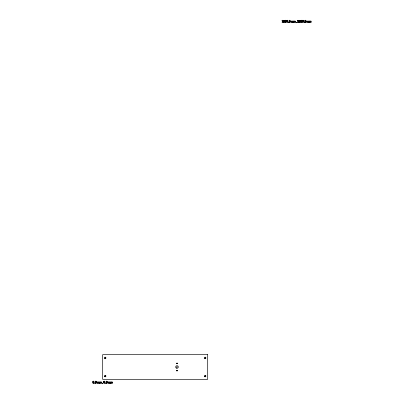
<?xml version="1.0" encoding="UTF-8"?>
<svg xmlns="http://www.w3.org/2000/svg" width="404" height="404" viewBox="0 0 404 404"><rect width="100%" height="100%" fill="white"/><g stroke="black" fill="none" stroke-linecap="round" stroke-linejoin="round"><path stroke-width="0.61" d="M105.186 358.227C106.025 357.01 104.227 358.409 105.186 357.904M105.186 376.412C106.025 375.19 104.227 376.589 105.186 376.089M176.992 363.681C177.831 362.464 176.038 363.863 176.992 363.358M205.166 358.227C206.005 357.01 204.207 358.409 205.166 357.904M176.992 367.317C177.831 366.1 176.038 367.499 176.992 366.994M176.992 370.958C177.831 369.736 176.038 371.135 176.992 370.635M205.166 376.412C206.005 375.19 204.207 376.589 205.166 376.089M308.873 22.412L308.883 21.079L311.085 21.124C311.792 22.77 310.297 22.907 310.838 21.215L310.252 21.281L310.494 22.412L309.757 22.412L309.959 21.24L309.378 21.276C310.408 23.048 307.282 22.967 308.287 21.215L307.702 21.281L307.939 22.412L307.202 22.412L307.409 21.24L306.823 21.276C307.212 24.391 305.727 20.422 306.808 21.165L308.53 21.124L308.813 22.412M293.092 22.412L293.097 21.079L295.304 21.124C296.011 22.77 294.516 22.907 295.056 21.215L294.471 21.281L294.713 22.412L293.976 22.412L294.178 21.24L293.597 21.276C294.627 23.048 291.501 22.967 292.501 21.215L291.915 21.281L292.158 22.412L291.42 22.412L291.622 21.24L291.042 21.276C291.43 24.391 289.946 20.422 291.026 21.165L292.749 21.124L293.031 22.412M110.171 383.33L110.176 381.997L112.383 382.043C113.09 383.689 111.595 383.825 112.135 382.134L111.549 382.199L111.792 383.33L111.055 383.33L111.257 382.159L110.671 382.194C111.706 383.967 108.58 383.886 109.58 382.134L108.994 382.199L109.237 383.33L108.499 383.33L108.701 382.159L108.12 382.194C108.509 385.315 107.01 381.315 108.105 382.088L109.827 382.043L110.11 383.33M99.313 383.33L99.323 381.997L101.525 382.043C102.232 383.689 100.737 383.825 101.278 382.134L100.692 382.199L100.934 383.33L100.197 383.33L100.399 382.159L99.818 382.194C100.849 383.967 97.723 383.886 98.722 382.134L98.142 382.199L98.379 383.33L97.642 383.33L97.844 382.159L97.263 382.194C97.652 385.315 96.157 381.315 97.248 382.088L98.97 382.043L99.253 383.33M176.593 363.302C177.265 364.777 177.659 362.08 176.593 363.302M176.593 370.569C177.255 372.049 177.669 369.357 176.593 370.569M93.001 381.659L93.006 382.866L93.39 383.275L93.713 383.012L93.748 381.644L93.374 381.209L93.001 381.659M95.465 381.659L95.465 382.866L95.849 383.275L96.177 383.012L96.213 381.644L95.839 381.209L95.465 381.659M103.858 381.659L103.858 382.866L104.242 383.275L104.57 383.012L104.606 381.644L104.232 381.209L103.858 381.659M106.323 381.659L106.323 382.866L106.707 383.275L107.03 383.012L107.065 381.644L106.696 381.209L106.323 381.659M285.138 20.74L285.138 21.947L285.522 22.351L285.845 22.094L285.881 20.725L285.512 20.291L285.138 20.74M286.779 20.74L286.779 21.947L287.168 22.351L287.491 22.094L287.527 20.725L287.153 20.291L286.779 20.74M289.244 20.74L289.244 21.947L289.628 22.351L289.951 22.094L289.986 20.725L289.618 20.291L289.244 20.74M300.919 20.74L300.919 21.947L301.308 22.351L301.631 22.094L301.667 20.725L301.293 20.291L300.919 20.74M302.561 20.74L302.566 21.947L302.95 22.351L303.273 22.094L303.308 20.725L302.934 20.291L302.561 20.74M305.025 20.74L305.025 21.947L305.409 22.351L305.737 22.094L305.772 20.725L305.399 20.291L305.025 20.74M94.117 382.229L93.369 383.361L92.849 383.073L92.779 381.533L93.385 381.124L93.955 381.512L94.117 382.229M96.581 382.229L95.834 383.361L95.314 383.073L95.238 381.533L95.849 381.124L96.42 381.512L96.581 382.229M104.974 382.229L104.227 383.361L103.707 383.073L103.631 381.533L104.242 381.124L104.813 381.512L104.974 382.229M107.439 382.229L106.686 383.361L106.171 383.073L106.095 381.533L106.701 381.124L107.277 381.512L107.439 382.229M286.254 21.311L285.507 22.442L284.987 22.154L284.911 20.614L285.517 20.205L286.093 20.594L286.254 21.311M287.895 21.311L287.148 22.442L286.628 22.154L286.557 20.614L287.163 20.205L287.734 20.594L287.895 21.311M290.36 21.311L289.607 22.442L289.092 22.154L289.017 20.614L289.623 20.205L290.198 20.594L290.36 21.311M302.035 21.311L301.288 22.442L300.768 22.154L300.697 20.614L301.303 20.205L301.874 20.594L302.035 21.311M303.677 21.311L302.929 22.442L302.409 22.154L302.338 20.614L302.944 20.205L303.515 20.594L303.677 21.311M306.141 21.311L305.394 22.442L304.874 22.154L304.803 20.614L305.409 20.205L305.979 20.594L306.141 21.311M282.154 22.124C281.992 23.23 283.416 21.649 282.431 20.22C281.159 20.417 282.921 20.841 282.154 22.124M102.495 383.381L102.252 383.8L102.621 383.3L102.207 383.058L102.495 383.381M296.273 22.462L296.031 22.882L296.4 22.382L295.986 22.139L296.273 22.462M284.487 20.791L283.517 22.164L284.613 21.947L284.477 22.412L283.194 22.412L284.199 20.927L283.765 20.437L283.199 20.857L283.467 20.341L284.32 20.372L284.487 20.791M298.627 20.791L297.657 22.164L298.753 21.947L298.617 22.412L297.334 22.412L298.339 20.927L297.905 20.437L297.339 20.857L297.607 20.341L298.46 20.372L298.627 20.791M300.268 20.791L299.298 22.164L300.394 21.947L300.258 22.412L298.975 22.412L299.985 20.927L299.551 20.437L298.98 20.857L299.253 20.341L300.101 20.372L300.268 20.791M94.96 383.189L94.597 383.189L94.96 383.189M105.818 383.189L105.454 383.189L105.818 383.189M288.739 22.271L288.375 22.271L288.739 22.271M304.52 22.271L304.156 22.271L304.52 22.271M207.701 354.672L102.646 354.672L102.646 379.321L207.701 379.321L207.701 354.672M204.747 376.685A0.727 0.727 0 0 0 205.888 376.149A0.727 0.727 0 0 0 204.858 375.427A0.727 0.727 0 0 0 204.747 376.685M204.692 358.454A0.727 0.727 0 0 0 205.878 358.04A0.727 0.727 0 0 0 204.924 357.217A0.727 0.727 0 0 0 204.692 358.454M104.782 358.51A0.727 0.727 0 0 0 105.914 357.954A0.727 0.727 0 0 0 104.863 357.252A0.727 0.727 0 0 0 104.782 358.51M104.681 376.614A0.727 0.727 0 0 0 105.893 376.26A0.727 0.727 0 0 0 104.979 375.392A0.727 0.727 0 0 0 104.681 376.614M176.275 368.074A1.293 1.293 0 0 0 178.285 367.079A1.293 1.293 0 0 0 176.422 365.837A1.293 1.293 0 0 0 176.275 368.074"/></g></svg>
